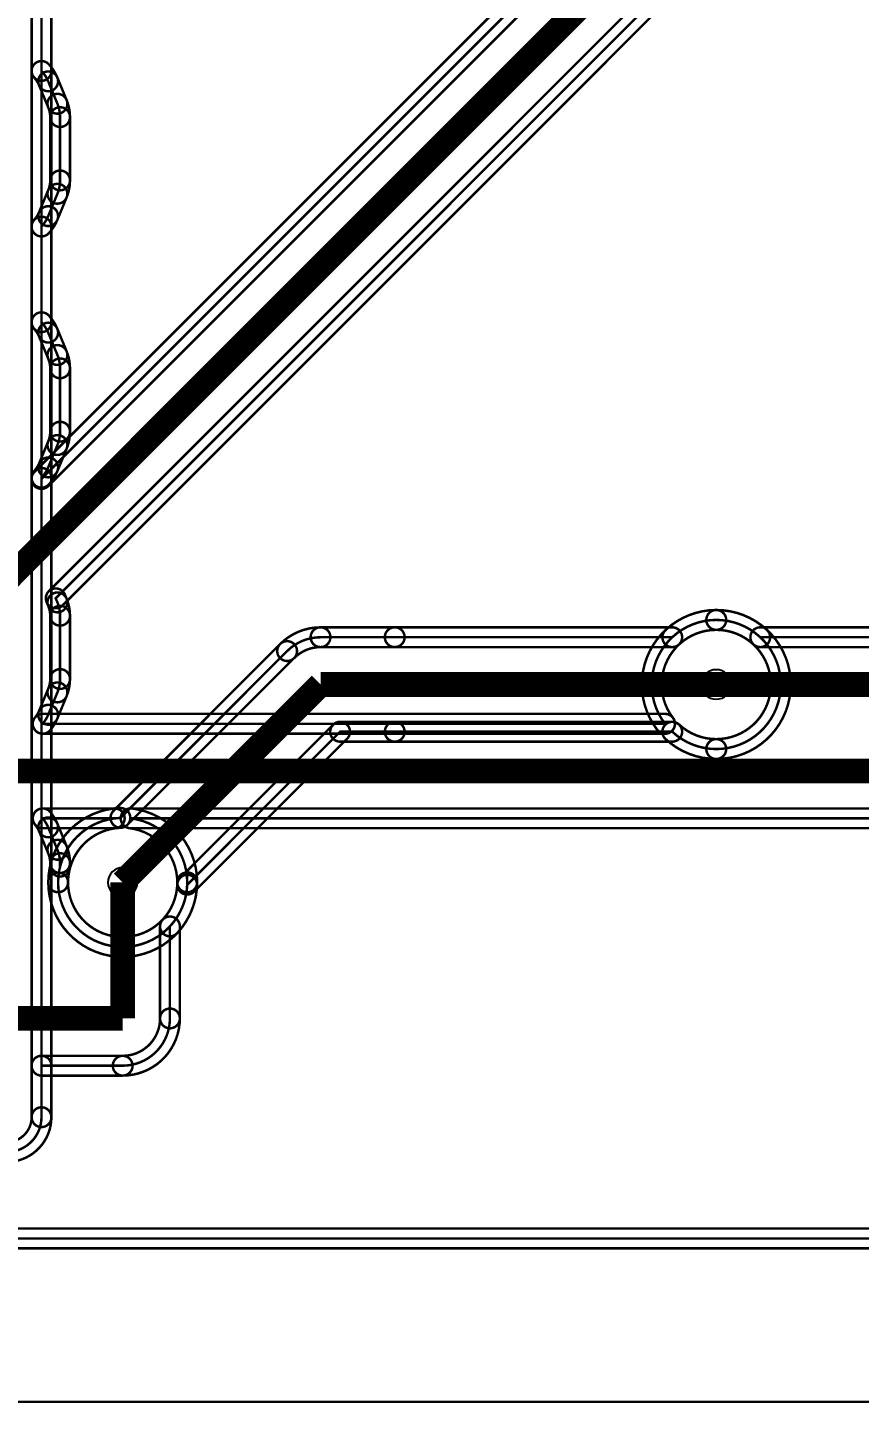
# Model space of a CAD drawing. Header units: millimetres. Extents: x -20.3 to 71.3, y -20.5 to 20.3.
# Drawn here: x 40.94 to 49.47, y -20.48 to -6.21 of the extents above; entities that cross this region are included whole.
import ezdxf

# ---------------------------------------------------------------- set-up
doc = ezdxf.new("R2010")
doc.units = ezdxf.units.MM
for name, color, linetype, true_color in [('Bottom Layer', 7, 'Continuous', 0x0000ff), ('Hole Layer', 7, 'Continuous', 0x222222), ('Top Layer', 7, 'Continuous', 0xff0000)]:
    doc.layers.add(name, color=color, linetype=linetype, true_color=true_color)

msp = doc.modelspace()

# ---------------------------------------------------------------- linework, layer by layer
at = {"layer": 'Bottom Layer', "const_width": 0.0254}
msp.add_lwpolyline([(-20.32, 20.32), (71.12, 20.32), (71.12, -20.193), (71.247, -20.32), (-20.066, -20.32), (-20.193, -20.447)], close=True, dxfattribs=at)
for points in [[(0, -18.642, -0.414214), (-18.642, 0, -0.414188), (-0.002, 18.642), (0.392, 18.638), (0.392, 18.638, 0.0013), (0.393, 18.638), (0.393, 18.638, 0.0013), (0.395, 18.638, 0.037953), (0.449, 18.642), (49.999, 18.642), (50.166, 18.641, -0.411609), (68.642, 0, -0.414214), (50, -18.642, -0.000105), (49.992, -18.642), (49.96, -18.642), (49.96, -18.642, 0.000262), (49.96, -18.642, 0.004211), (49.954, -18.642), (0, -18.642)], [(41.178, -17.397, -1), (40.975, -17.397), (40.975, 16.603, -1), (41.178, 16.603)], [(47.485, -12.395, -0.189684), (48.006, -12.189, -1), (48.006, -12.393, 0.189684), (47.624, -12.543, -1)], [(48.006, -12.189, -0.414214), (48.771, -12.954, -1), (48.567, -12.954, 0.414214), (48.006, -12.393, -1)], [(41.247, -14.986, 0.414214), (41.91, -15.649, 0.403833), (42.573, -15.01), (44.143, -13.439), (44.704, -13.439), (44.704, -13.439), (47.554, -13.439, 0.189684), (48.006, -13.617, 0.414214), (48.669, -12.954, 0.414214), (48.006, -12.291, 0.189684), (47.554, -12.469), (44.704, -12.469), (44.704, -12.469), (43.942, -12.469), (43.942, -12.469, 0.198912), (43.599, -12.611), (43.599, -12.611), (41.887, -14.324, 0.403833)], [(43.527, -12.539, -0.198912), (43.942, -12.367, -1), (43.942, -12.57, 0.198912), (43.671, -12.683, -1)], [(43.942, -12.57, -1), (43.942, -12.367), (44.704, -12.367, -1), (44.704, -12.57)], [(43.942, -12.57, -1), (43.942, -12.367), (43.942, -12.367, -1), (43.942, -12.57)], [(44.704, -12.57, -1), (44.704, -12.367), (47.554, -12.367, -1), (47.554, -12.57)], [(44.704, -12.57, -1), (44.704, -12.367), (44.704, -12.367, -1), (44.704, -12.57)], [(41.958, -14.395, -1), (41.815, -14.252), (43.527, -12.539, -1), (43.671, -12.683)], [(43.671, -12.683, -1), (43.527, -12.539), (43.527, -12.539, -1), (43.671, -12.683)], [(48.771, -12.954, -0.414214), (48.006, -13.719, -1), (48.006, -13.515, 0.414214), (48.567, -12.954, -1)], [(42.644, -15.081, -1), (42.501, -14.938), (44.071, -13.367, -1), (44.215, -13.511)], [(44.143, -13.541, -1), (44.143, -13.338), (44.704, -13.338, -1), (44.704, -13.541)], [(44.704, -13.541, -1), (44.704, -13.338), (44.704, -13.338, -1), (44.704, -13.541)], [(44.704, -13.541, -1), (44.704, -13.338), (47.554, -13.338, -1), (47.554, -13.541)], [(48.006, -13.719, -0.189684), (47.485, -13.514, -1), (47.624, -13.365, 0.189684), (48.006, -13.515, -1)], [(41.146, -14.986, -0.403833), (41.883, -14.222, -1), (41.89, -14.425, 0.403833), (41.349, -14.986, -1)], [(41.91, -15.751, -0.414214), (41.146, -14.986, -1), (41.349, -14.986, 0.414214), (41.91, -15.547, -1)], [(42.674, -15.013, -0.403833), (41.91, -15.751, -1), (41.91, -15.547, 0.403833), (42.471, -15.006, -1)], [(41.178, -17.397, -0.414214), (40.718, -17.857, -1), (40.718, -17.654, 0.414214), (40.975, -17.397, -1)], [(41.178, -17.397, -1), (40.975, -17.397), (40.975, -17.397, -1), (41.178, -17.397)], [(0, -18.743, -1), (0, -18.54), (49.954, -18.54, -1), (49.954, -18.743)]]:
    msp.add_lwpolyline(points, format="xyb", close=True, dxfattribs=at)
msp.add_lwpolyline([(18.718, -17.755), (40.718, -17.755), (40.718, -17.755, 0.414214), (41.076, -17.397), (41.076, -17.397), (41.076, 16.603), (41.076, 16.603, 0.414214), (40.718, 16.961), (40.718, 16.961), (18.718, 16.961)], format="xyb", dxfattribs=at)
at = {"layer": 'Bottom Layer', "const_width": 0.254}
for points in [[(41.91, -14.986), (43.942, -12.954)], [(43.942, -12.954), (44.704, -12.954)], [(44.704, -12.954), (48.133, -12.954)]]:
    msp.add_lwpolyline(points, dxfattribs=at)
at = {"layer": 'Hole Layer'}
for points in [[(47.854, -12.954, 1), (48.158, -12.954), (48.158, -12.954, 1), (47.854, -12.954)], [(41.758, -14.986, 1), (42.062, -14.986), (42.062, -14.986, 1), (41.758, -14.986)]]:
    msp.add_lwpolyline(points, format="xyb", dxfattribs=at)
at = {"layer": 'Top Layer', "const_width": 0.0254}
msp.add_lwpolyline([(-20.193, 20.32), (71.247, 20.32), (71.247, -20.32), (-20.066, -20.32), (-20.193, -20.447)], close=True, dxfattribs=at)
for points in [[(0, -18.642, -0.414214), (-18.642, 0, -0.414188), (-0.002, 18.642), (0.392, 18.638), (0.392, 18.638, 0.0013), (0.393, 18.638), (0.393, 18.638, 0.0013), (0.395, 18.638, 0.037953), (0.449, 18.642), (49.999, 18.642), (50.166, 18.641, -0.411609), (68.642, 0, -0.414214), (50, -18.642, -0.000105), (49.992, -18.642), (49.96, -18.642), (49.96, -18.642, 0.000262), (49.96, -18.642, 0.004211), (49.954, -18.642), (0, -18.642)], [(41.148, -10.915, -1), (41.004, -10.771), (47.576, -4.199, -1), (47.72, -4.343)], [(41.294, -12.141, -1), (41.151, -11.997), (48.404, -4.743, -1), (48.548, -4.887)], [(41.178, -6.654, -1), (40.975, -6.654), (40.975, -5.752, -1), (41.178, -5.752)], [(41.151, -6.585, -0.089265), (41.239, -6.722, -1), (41.051, -6.8, 0.089265), (41.002, -6.724, -1)], [(41.051, -6.8, -1), (41.239, -6.722), (41.334, -6.952, -1), (41.146, -7.03)], [(41.334, -6.952, -0.098496), (41.369, -7.128, -1), (41.166, -7.128, 0.098496), (41.146, -7.03, -1)], [(41.369, -7.778, -1), (41.166, -7.778), (41.166, -7.128, -1), (41.369, -7.128)], [(41.369, -7.778, -0.098496), (41.334, -7.954, -1), (41.146, -7.876, 0.098496), (41.166, -7.778, -1)], [(41.239, -8.184, -1), (41.051, -8.106), (41.146, -7.876, -1), (41.334, -7.954)], [(41.239, -8.184, -0.089265), (41.151, -8.321, -1), (41.002, -8.182, 0.089265), (41.051, -8.106, -1)], [(41.178, -9.234, -1), (40.975, -9.234), (40.975, -8.252, -1), (41.178, -8.252)], [(41.151, -9.165, -0.089256), (41.239, -9.302, -1), (41.051, -9.38, 0.089256), (41.002, -9.304, -1)], [(41.051, -9.38, -1), (41.239, -9.302), (41.334, -9.532, -1), (41.146, -9.61)], [(41.334, -9.532, -0.098505), (41.369, -9.708, -1), (41.166, -9.708, 0.098505), (41.146, -9.61, -1)], [(41.369, -10.358, -1), (41.166, -10.358), (41.166, -9.708, -1), (41.369, -9.708)], [(41.369, -10.358, -0.098505), (41.334, -10.534, -1), (41.146, -10.456, 0.098505), (41.166, -10.358, -1)], [(41.239, -10.764, -1), (41.051, -10.686), (41.146, -10.456, -1), (41.334, -10.534)], [(41.239, -10.764, -0.089256), (41.151, -10.901, -1), (41.002, -10.762, 0.089256), (41.051, -10.686, -1)], [(41.178, -10.843, -1), (40.975, -10.843), (40.975, -10.832, -1), (41.178, -10.832)], [(41.129, -12.108, -1), (41.316, -12.03), (41.334, -12.072, -1), (41.146, -12.15)], [(41.334, -12.072, -0.098505), (41.369, -12.248, -1), (41.166, -12.248, 0.098505), (41.146, -12.15, -1)], [(41.369, -12.898, -1), (41.166, -12.898), (41.166, -12.248, -1), (41.369, -12.248)], [(47.242, -12.954, -0.414214), (48.006, -12.189, -1), (48.006, -12.393, 0.414214), (47.445, -12.954, -1)], [(48.006, -12.189, -0.189684), (48.527, -12.395, -1), (48.389, -12.543, 0.189684), (48.006, -12.393, -1)], [(48.458, -12.57, -1), (48.458, -12.367), (49.842, -12.367, -1), (49.842, -12.57)], [(41.369, -12.898, -0.098505), (41.334, -13.074, -1), (41.146, -12.996, 0.098505), (41.166, -12.898, -1)], [(47.4, -13.42, -0.16524), (47.242, -12.954, -1), (47.445, -12.954, 0.16524), (47.561, -13.296, -1)], [(41.239, -13.304, -1), (41.051, -13.226), (41.146, -12.996, -1), (41.334, -13.074)], [(41.239, -13.304, -0.076371), (41.166, -13.423, -1), (41.01, -13.293, 0.076371), (41.051, -13.226, -1)], [(41.088, -13.459, -1), (41.088, -13.256), (47.48, -13.256, -1), (47.48, -13.459)], [(41.166, -14.263, -0.076345), (41.239, -14.382, -1), (41.051, -14.46, 0.076345), (41.011, -14.393, -1)], [(41.088, -14.43, -1), (41.088, -14.227), (41.828, -14.227, -1), (41.828, -14.43)], [(41.169, -14.799, -0.30936), (41.816, -14.227, -1), (41.841, -14.429, 0.30936), (41.366, -14.849, -1)], [(42.005, -14.227, -0.378377), (42.675, -14.986, -1), (42.471, -14.986, 0.378377), (41.979, -14.429, -1)], [(41.992, -14.43, -1), (41.992, -14.227), (50.292, -14.227, -1), (50.292, -14.43)], [(41.051, -14.46, -1), (41.239, -14.382), (41.334, -14.612, -1), (41.146, -14.69)], [(41.828, -14.328, 0.30936), (41.267, -14.824), (41.267, -14.788, 0.098505), (41.24, -14.651), (41.24, -14.651), (41.145, -14.421, 0.076345), (41.088, -14.328)], [(41.334, -14.612, -0.098505), (41.369, -14.788, -1), (41.166, -14.788, 0.098505), (41.146, -14.69, -1)], [(41.146, -14.69, -1), (41.334, -14.612), (41.334, -14.612, -1), (41.146, -14.69)], [(41.369, -14.824, -1), (41.166, -14.824), (41.166, -14.788, -1), (41.369, -14.788)], [(42.675, -14.986, -0.189684), (42.47, -15.507, -1), (42.321, -15.369, 0.189684), (42.471, -14.986, -1)], [(42.497, -16.383, -1), (42.294, -16.383), (42.294, -15.438, -1), (42.497, -15.438)], [(42.497, -16.383, -0.414214), (41.91, -16.97, -1), (41.91, -16.767, 0.414214), (42.294, -16.383, -1)], [(42.497, -16.383, -1), (42.294, -16.383), (42.294, -16.383, -1), (42.497, -16.383)], [(41.178, -17.397, -1), (40.975, -17.397), (40.975, -16.868, -1), (41.178, -16.868)], [(41.076, -16.97, -1), (41.076, -16.767), (41.91, -16.767, -1), (41.91, -16.97)], [(41.91, -16.97, -1), (41.91, -16.767), (41.91, -16.767, -1), (41.91, -16.97)], [(41.178, -17.397, -0.414214), (40.718, -17.857, -1), (40.718, -17.654, 0.414214), (40.975, -17.397, -1)], [(41.178, -17.397, -1), (40.975, -17.397), (40.975, -17.397, -1), (41.178, -17.397)], [(0, -18.743, -1), (0, -18.54), (49.954, -18.54, -1), (49.954, -18.743)]]:
    msp.add_lwpolyline(points, format="xyb", close=True, dxfattribs=at)
for points in [[(47.648, -4.271), (41.076, -10.843), (41.076, -10.832, 0.089256), (41.145, -10.725), (41.24, -10.495, 0.098505), (41.267, -10.358), (41.267, -9.708, 0.098505), (41.24, -9.571), (41.145, -9.341, 0.089256), (41.076, -9.234), (41.076, -8.252, 0.089265), (41.145, -8.145), (41.24, -7.915, 0.098496), (41.267, -7.778), (41.267, -7.128, 0.098496), (41.24, -6.991), (41.145, -6.761, 0.089265), (41.076, -6.654), (41.076, -5.752, 0.089256)], [(49.842, -12.469), (48.458, -12.469, 0.189684), (48.006, -12.291, 0.414214), (47.343, -12.954, 0.16524), (47.48, -13.358), (41.088, -13.358, 0.076371), (41.145, -13.265), (41.24, -13.035, 0.098505), (41.267, -12.898), (41.267, -12.248, 0.098505), (41.24, -12.111), (41.222, -12.069), (48.476, -4.815)], [(18.718, -17.755), (40.718, -17.755), (40.718, -17.755, 0.414214), (41.076, -17.397), (41.076, -17.397), (41.076, -16.868), (41.91, -16.868), (41.91, -16.868, 0.414214), (42.395, -16.383), (42.395, -16.383), (42.395, -15.438, 0.189684), (42.573, -14.986, 0.378377), (41.992, -14.328), (50.292, -14.328)]]:
    msp.add_lwpolyline(points, format="xyb", dxfattribs=at)
at = {"layer": 'Top Layer', "const_width": 0.254}
for points in [[(40.159, -12.446), (48.133, -4.472)], [(50.09, -12.954), (48.006, -12.954)], [(22.606, -13.843), (50.292, -13.843)], [(41.91, -16.383), (41.91, -14.986)], [(22.606, -16.383), (41.91, -16.383)]]:
    msp.add_lwpolyline(points, dxfattribs=at)

doc.saveas('drawing.dxf')
